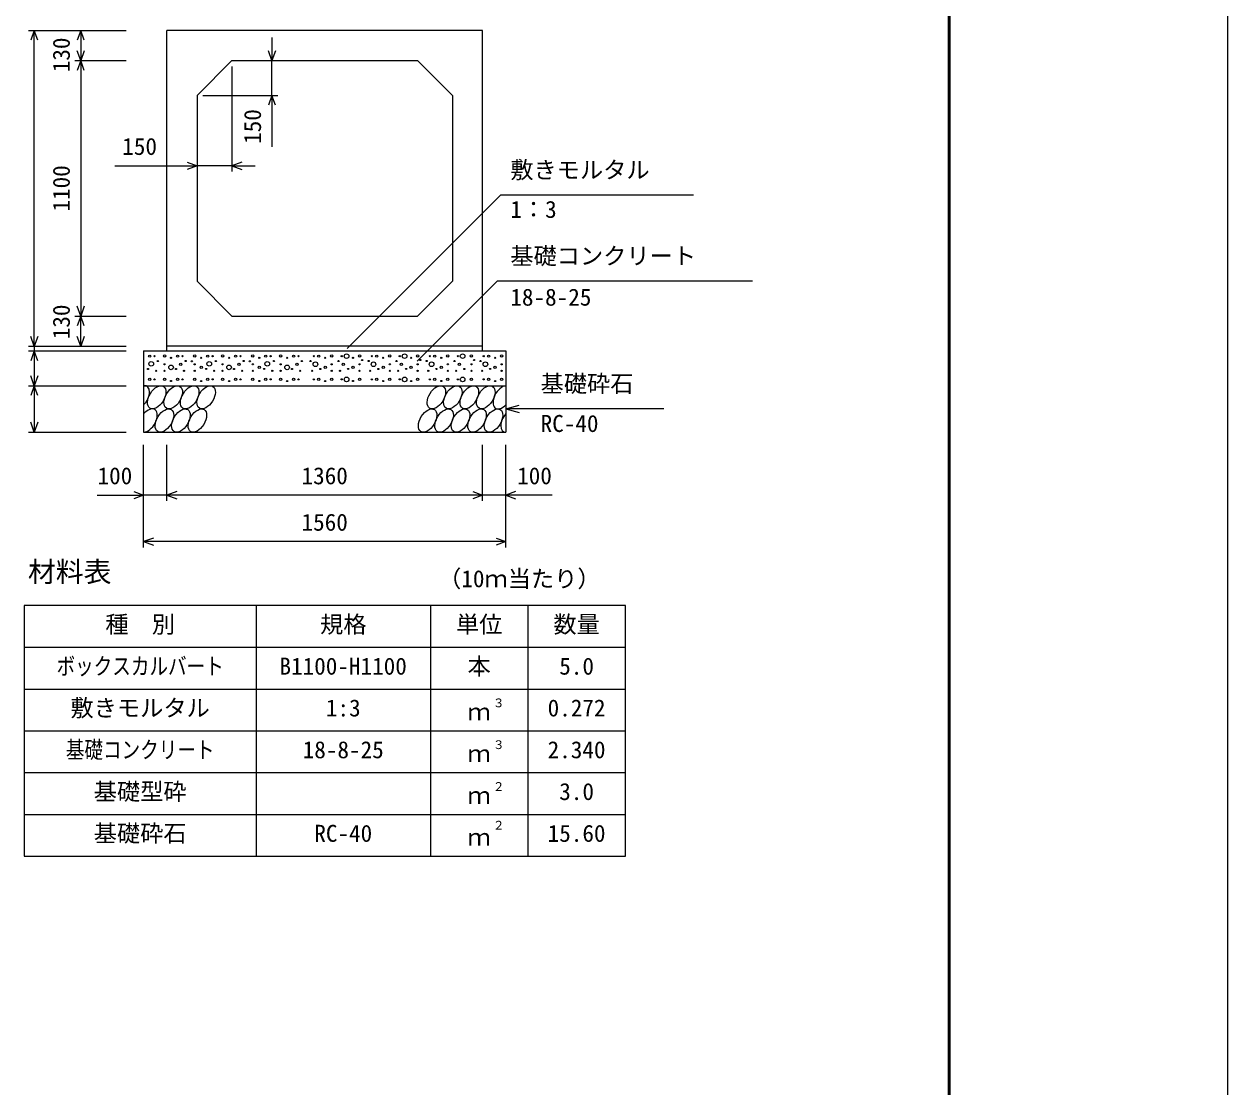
# Model space of a CAD drawing. Units: millimetres, scale not verified. Extents: x -25170 to 75630, y 0 to 35640.
# Drawn here: x 70445 to 75630, y 22342 to 26919 of the extents above; entities that cross this region are included whole.
import ezdxf
from ezdxf.enums import TextEntityAlignment as Align

# ---------------------------------------------------------------- set-up
doc = ezdxf.new("R2010")
doc.units = ezdxf.units.MM
doc.header["$LTSCALE"] = 60
for name, color, linetype, lineweight in [('Defpoints_3', 5, 'Continuous', 25), ('DIM', 7, 'Continuous', 25), ('HATCH', 6, 'Continuous', 25), ('HYO', 3, 'Continuous', 25), ('HYO2', 4, 'Continuous', 25), ('OUTLINE', 3, 'Continuous', 25), ('TXT', 7, 'Continuous', 25), ('WAKU', 3, 'Continuous', 50)]:
    doc.layers.add(name, color=color, linetype=linetype, lineweight=lineweight)
doc.styles.add('ＭＳ ゴシック', font='')
doc.styles.get('ＭＳ ゴシック').set_extended_font_data('MS Gothic')

msp = doc.modelspace()

# ---------------------------------------------------------------- linework, layer by layer
at = {"layer": 'Defpoints_3'}
msp.add_line((75630, 0), (75630, 35640), dxfattribs=at)
at = {"layer": 'DIM'}
for p, q in [((70463.88, 26891.89), (70884.98, 26891.89)), ((70488.88, 26891.89), (70473.49, 26849.6)), ((70488.88, 25531.89), (70488.88, 26891.89)), ((70504.27, 26849.6), (70488.88, 26891.89)), ((70688.88, 26891.89), (70673.49, 26849.6)), ((70688.88, 26891.89), (70688.88, 26761.89)), ((70704.27, 26849.6), (70688.88, 26891.89)), ((71512.46, 26861.89), (71512.46, 26761.89)), ((70663.88, 26761.89), (70884.98, 26761.89)), ((70688.88, 26761.89), (70673.49, 26804.17)), ((70688.88, 26761.89), (70673.49, 26719.6)), ((70704.27, 26804.17), (70688.88, 26761.89)), ((70688.88, 26761.89), (70688.88, 25661.89)), ((70704.27, 26719.6), (70688.88, 26761.89)), ((71512.46, 26761.89), (71497.07, 26804.17)), ((71527.85, 26804.17), (71512.46, 26761.89)), ((71512.46, 26611.89), (71512.46, 26761.89)), ((71339.98, 26736.89), (71339.98, 26283.87)), ((71214.98, 26611.89), (71537.46, 26611.89)), ((71512.46, 26611.89), (71497.07, 26569.6)), ((71527.85, 26569.6), (71512.46, 26611.89)), ((71512.46, 26611.89), (71512.46, 26391.01)), ((70835.88, 26308.87), (71189.98, 26308.87)), ((71147.7, 26324.26), (71189.98, 26308.87)), ((71189.98, 26308.87), (71147.7, 26293.48)), ((71339.98, 26308.87), (71189.98, 26308.87)), ((71382.27, 26324.26), (71339.98, 26308.87)), ((71339.98, 26308.87), (71439.98, 26308.87)), ((71339.98, 26308.87), (71382.27, 26293.48)), ((71836.2, 25522.55), (72496.48, 26182.83)), ((73328.89, 26182.83), (72496.48, 26182.83)), ((72138.01, 25468.16), (72482.07, 25812.22)), ((73581.62, 25812.22), (72482.07, 25812.22)), ((70688.88, 25661.89), (70673.49, 25704.17)), ((70704.27, 25704.17), (70688.88, 25661.89)), ((70663.88, 25661.89), (70884.98, 25661.89)), ((70688.88, 25661.89), (70673.49, 25619.6)), ((70688.88, 25531.89), (70688.88, 25661.89)), ((70704.27, 25619.6), (70688.88, 25661.89)), ((70488.88, 25531.89), (70473.49, 25574.17)), ((70504.27, 25574.17), (70488.88, 25531.89)), ((70688.88, 25531.89), (70673.49, 25574.17)), ((70704.27, 25574.17), (70688.88, 25531.89)), ((70463.88, 25531.89), (70884.98, 25531.89)), ((70463.88, 25511.89), (70884.98, 25511.89)), ((70488.88, 25511.89), (70473.49, 25469.6)), ((70488.88, 25531.89), (70488.88, 25511.89)), ((70488.88, 25511.89), (70488.88, 25361.89)), ((70504.27, 25469.6), (70488.88, 25511.89)), ((70463.88, 25361.89), (70884.98, 25361.89)), ((70488.88, 25361.89), (70473.49, 25404.17)), ((70488.88, 25361.89), (70473.49, 25319.6)), ((70504.27, 25404.17), (70488.88, 25361.89)), ((70488.88, 25361.89), (70488.88, 25161.89)), ((70504.27, 25319.6), (70488.88, 25361.89)), ((72519.98, 25261.89), (72577.94, 25277.42)), ((73199.79, 25261.89), (72519.98, 25261.89)), ((72519.98, 25261.89), (72577.94, 25246.36)), ((70488.88, 25161.89), (70473.49, 25204.17)), ((70504.27, 25204.17), (70488.88, 25161.89)), ((70463.88, 25161.89), (70884.98, 25161.89)), ((70959.98, 24665.28), (70959.98, 25106.89)), ((71059.98, 24865.28), (71059.98, 25106.89)), ((72419.98, 24865.28), (72419.98, 25106.89)), ((72419.98, 24865.28), (72419.98, 25106.89)), ((72519.98, 24665.28), (72519.98, 25106.89)), ((70760.44, 24890.28), (70959.98, 24890.28)), ((70917.7, 24905.67), (70959.98, 24890.28)), ((70959.98, 24890.28), (70917.7, 24874.88)), ((71059.98, 24890.28), (70959.98, 24890.28)), ((71102.27, 24905.67), (71059.98, 24890.28)), ((72419.98, 24890.28), (71059.98, 24890.28)), ((71059.98, 24890.28), (71102.27, 24874.88)), ((72377.7, 24905.67), (72419.98, 24890.28)), ((72419.98, 24890.28), (72377.7, 24874.88)), ((72519.98, 24890.28), (72419.98, 24890.28)), ((72562.27, 24905.67), (72519.98, 24890.28)), ((72719.53, 24890.28), (72519.98, 24890.28)), ((72519.98, 24890.28), (72562.27, 24874.88)), ((71002.27, 24705.67), (70959.98, 24690.28)), ((72519.98, 24690.28), (70959.98, 24690.28)), ((70959.98, 24690.28), (71002.27, 24674.88)), ((72477.7, 24705.67), (72519.98, 24690.28)), ((72519.98, 24690.28), (72477.7, 24674.88))]:
    msp.add_line(p, q, dxfattribs=at)
at = {"layer": 'HATCH'}
for centre, radius in [((70986.02, 25489.07), 5), ((70992.56, 25456.05), 10), ((71007.05, 25489.07), 2.5), ((71021.07, 25468.05), 2.5), ((71049.95, 25489.94), 5), ((71077.99, 25482.06), 2.5), ((71106.02, 25489.07), 5), ((71120.04, 25454.05), 5), ((71127.05, 25489.07), 2.5), ((71141.07, 25468.05), 2.5), ((71167.53, 25467.15), 2.5), ((71179.95, 25489.94), 5), ((71207.99, 25482.06), 2.5), ((71236.02, 25489.07), 5), ((71242.56, 25456.05), 10), ((71257.05, 25489.07), 2.5), ((71271.07, 25468.05), 2.5), ((71299.95, 25489.94), 5), ((71327.99, 25482.06), 2.5), ((71356.02, 25489.07), 5), ((71370.04, 25454.05), 5), ((71377.05, 25489.07), 2.5), ((71391.07, 25468.05), 2.5), ((71417.53, 25467.15), 2.5), ((71429.95, 25489.94), 5), ((71457.99, 25482.06), 2.5), ((71486.02, 25489.07), 5), ((71492.56, 25456.05), 10), ((71507.05, 25489.07), 2.5), ((71521.07, 25468.05), 2.5), ((71549.95, 25489.94), 5), ((71577.99, 25482.06), 2.5), ((71606.02, 25489.07), 5), ((71620.04, 25454.05), 5), ((71627.05, 25489.07), 2.5), ((71641.07, 25468.05), 2.5), ((71678.89, 25468.05), 2.5), ((71699.92, 25454.05), 10), ((71692.91, 25489.07), 2.5), ((71713.94, 25489.07), 5), ((71741.98, 25482.06), 2.5), ((71770.01, 25489.94), 5), ((71798.89, 25468.05), 2.5), ((71812.91, 25489.07), 2.5), ((71819.92, 25454.05), 5), ((71833.94, 25489.07), 10), ((71861.98, 25482.06), 2.5), ((71890.01, 25489.94), 5), ((71901.35, 25472.37), 2.5), ((71928.89, 25468.05), 2.5), ((71949.92, 25454.05), 10), ((71942.91, 25489.07), 2.5), ((71963.94, 25489.07), 5), ((71991.98, 25482.06), 2.5), ((72020.01, 25489.94), 5), ((72048.89, 25468.05), 2.5), ((72062.91, 25489.07), 2.5), ((72069.92, 25454.05), 5), ((72083.94, 25489.07), 10), ((72111.98, 25482.06), 2.5), ((72140.01, 25489.94), 5), ((72151.35, 25472.37), 2.5), ((72178.89, 25468.05), 2.5), ((72199.92, 25454.05), 10), ((72192.91, 25489.07), 2.5), ((72213.94, 25489.07), 5), ((72241.98, 25482.06), 2.5), ((72270.01, 25489.94), 5), ((72298.89, 25468.05), 2.5), ((72312.91, 25489.07), 2.5), ((72319.92, 25454.05), 5), ((72333.94, 25489.07), 10), ((72371.84, 25489.94), 5), ((72383.18, 25472.37), 2.5), ((72410.71, 25468.05), 2.5), ((72431.74, 25454.05), 10), ((72424.73, 25489.07), 2.5), ((72445.76, 25489.07), 5), ((72473.8, 25482.06), 2.5), ((72501.84, 25489.94), 5), ((70979.01, 25433.91), 2.5), ((71014.06, 25426.04), 2.5), ((71049.95, 25454.05), 2.5), ((71049.95, 25426.04), 2.5), ((71077.99, 25440.92), 10), ((71099.01, 25433.91), 2.5), ((71134.06, 25426.04), 2.5), ((71179.95, 25454.05), 2.5), ((71179.95, 25426.04), 2.5), ((71207.99, 25440.92), 5), ((71229.01, 25433.91), 2.5), ((71264.06, 25426.04), 2.5), ((71299.95, 25454.05), 2.5), ((71299.95, 25426.04), 2.5), ((71327.99, 25440.92), 10), ((71349.01, 25433.91), 2.5), ((71384.06, 25426.04), 2.5), ((71429.95, 25454.05), 2.5), ((71429.95, 25426.04), 2.5), ((71457.99, 25440.92), 5), ((71479.01, 25433.91), 2.5), ((71514.06, 25426.04), 2.5), ((71549.95, 25454.05), 2.5), ((71549.95, 25426.04), 2.5), ((71577.99, 25440.92), 10), ((71599.01, 25433.91), 2.5), ((71634.06, 25426.04), 2.5), ((71685.9, 25426.04), 2.5), ((71720.95, 25433.91), 2.5), ((71741.98, 25440.92), 5), ((71770.01, 25454.05), 2.5), ((71770.01, 25426.04), 2.5), ((71805.9, 25426.04), 2.5), ((71840.95, 25433.91), 2.5), ((71861.98, 25440.92), 5), ((71890.01, 25454.05), 2.5), ((71890.01, 25426.04), 2.5), ((71935.9, 25426.04), 2.5), ((71970.95, 25433.91), 2.5), ((71991.98, 25440.92), 5), ((72020.01, 25454.05), 2.5), ((72020.01, 25426.04), 2.5), ((72055.9, 25426.04), 2.5), ((72090.95, 25433.91), 2.5), ((72111.98, 25440.92), 5), ((72140.01, 25454.05), 2.5), ((72140.01, 25426.04), 2.5), ((72185.9, 25426.04), 2.5), ((72220.95, 25433.91), 2.5), ((72241.98, 25440.92), 5), ((72270.01, 25454.05), 2.5), ((72270.01, 25426.04), 2.5), ((72305.9, 25426.04), 2.5), ((72340.95, 25433.91), 2.5), ((72371.84, 25454.05), 2.5), ((72371.84, 25426.04), 2.5), ((72417.72, 25426.04), 2.5), ((72452.77, 25433.91), 2.5), ((72473.8, 25440.92), 5), ((72501.84, 25454.05), 2.5), ((72501.84, 25426.04), 2.5), ((70986.02, 25389.07), 5), ((71007.05, 25389.07), 2.5), ((71049.95, 25389.94), 5), ((71077.99, 25382.06), 2.5), ((71106.02, 25389.07), 5), ((71127.05, 25389.07), 2.5), ((71179.95, 25389.94), 5), ((71207.99, 25382.06), 2.5), ((71236.02, 25389.07), 5), ((71257.05, 25389.07), 2.5), ((71299.95, 25389.94), 5), ((71327.99, 25382.06), 2.5), ((71356.02, 25389.07), 5), ((71377.05, 25389.07), 2.5), ((71429.95, 25389.94), 5), ((71457.99, 25382.06), 2.5), ((71486.02, 25389.07), 5), ((71507.05, 25389.07), 2.5), ((71549.95, 25389.94), 5), ((71577.99, 25382.06), 2.5), ((71606.02, 25389.07), 5), ((71627.05, 25389.07), 2.5), ((71692.91, 25389.07), 2.5), ((71713.94, 25389.07), 5), ((71741.98, 25382.06), 2.5), ((71770.01, 25389.94), 5), ((71812.91, 25389.07), 2.5), ((71833.94, 25389.07), 10), ((71861.98, 25382.06), 2.5), ((71890.01, 25389.94), 5), ((71942.91, 25389.07), 2.5), ((71963.94, 25389.07), 5), ((71991.98, 25382.06), 2.5), ((72020.01, 25389.94), 5), ((72062.91, 25389.07), 2.5), ((72083.94, 25389.07), 10), ((72111.98, 25382.06), 2.5), ((72140.01, 25389.94), 5), ((72192.91, 25389.07), 2.5), ((72213.94, 25389.07), 5), ((72241.98, 25382.06), 2.5), ((72270.01, 25389.94), 5), ((72312.91, 25389.07), 2.5), ((72333.94, 25389.07), 10), ((72371.84, 25389.94), 5), ((72424.73, 25389.07), 2.5), ((72445.76, 25389.07), 5), ((72473.8, 25382.06), 2.5), ((72501.84, 25389.94), 5)]:
    msp.add_circle(centre, radius, dxfattribs=at)
for centre, start_param, end_param in [((70945.33, 25311.88), 4.3355439, 6.7245934), ((72504.54, 25311.88), 0.4199491, 4.357003), ((70978.58, 25211.89), 3.4740877, 7.5860497), ((72537.79, 25211.89), 1.2805297, 3.4964223)]:
    msp.add_ellipse(centre, major_axis=(29.09, 47.08), ratio=0.5792, start_param=start_param, end_param=end_param, dxfattribs=at)
for centre in [(71016.29, 25311.88), (71087.24, 25311.88), (71158.2, 25311.88), (71229.15, 25311.88), (72220.71, 25311.88), (72291.67, 25311.88), (72362.63, 25311.88), (72433.58, 25311.88), (71049.53, 25211.89), (71120.49, 25211.89), (71191.45, 25211.89), (72183.01, 25211.89), (72253.96, 25211.89), (72324.92, 25211.89), (72395.87, 25211.89), (72466.83, 25211.89)]:
    msp.add_ellipse(centre, major_axis=(29.09, 47.08), ratio=0.5792, dxfattribs=at)
at = {"layer": 'HYO'}
for p, q in [((73034.98, 24415.28), (70444.98, 24415.28)), ((70444.98, 24415.28), (70444.98, 23335.28)), ((71444.98, 24415.28), (71444.98, 23335.28)), ((72194.98, 24415.28), (72194.98, 23335.28)), ((72614.98, 24415.28), (72614.98, 23335.28)), ((73034.98, 23335.28), (73034.98, 24415.28)), ((70444.98, 24235.28), (73034.98, 24235.28)), ((70444.98, 23335.28), (73034.98, 23335.28))]:
    msp.add_line(p, q, dxfattribs=at)
at = {"layer": 'HYO2'}
for p, q in [((70444.98, 24055.28), (73034.98, 24055.28)), ((70444.98, 23875.28), (73034.98, 23875.28)), ((70444.98, 23695.28), (73034.98, 23695.28)), ((70444.98, 23515.28), (73034.98, 23515.28))]:
    msp.add_line(p, q, dxfattribs=at)
at = {"layer": 'OUTLINE'}
for p, q in [((71059.98, 25511.89), (71059.98, 26891.89)), ((72419.98, 26891.89), (71059.98, 26891.89)), ((72419.98, 25511.89), (72419.98, 26891.89)), ((71339.98, 26761.89), (71189.98, 26611.89)), ((71339.98, 26761.89), (72139.98, 26761.89)), ((72289.98, 26611.89), (72139.98, 26761.89)), ((71189.98, 26611.89), (71189.98, 25811.89)), ((72289.98, 26611.89), (72289.98, 25811.89)), ((71339.98, 25661.89), (71189.98, 25811.89)), ((72139.98, 25661.89), (72289.98, 25811.89)), ((71339.98, 25661.89), (72139.98, 25661.89)), ((70959.98, 25511.89), (70959.98, 25161.89)), ((70959.98, 25511.89), (72519.98, 25511.89)), ((72419.98, 25531.89), (71059.98, 25531.89)), ((72519.98, 25511.89), (72519.98, 25161.89)), ((70959.98, 25361.89), (72519.98, 25361.89)), ((70959.98, 25161.89), (72519.98, 25161.89))]:
    msp.add_line(p, q, dxfattribs=at)
at = {"layer": 'WAKU'}
msp.add_line((74430, 1200), (74430, 34440), dxfattribs=at)

# ---------------------------------------------------------------- texts
at = {"layer": 'DIM', "style": 'ＭＳ ゴシック'}
for s, p in [('130', (70663.88, 26711.89)), ('150', (71487.46, 26403.39)), ('1100', (70663.88, 26111.89)), ('130', (70663.88, 25561.89))]:
    msp.add_text(s, height=73.31, rotation=90, dxfattribs=at).set_placement(p, align=Align.BOTTOM_LEFT)
for s, p in [('150', (70867.84, 26333.87)), ('敷きモルタル', (72539.33, 26232.83)), ('1：3', (72539.33, 26062.72)), ('基礎コンクリート', (72539.33, 25862.22)), ('18-8-25', (72539.33, 25684.59)), ('基礎砕石', (72669.72, 25311.89)), ('RC-40', (72669.72, 25140.51)), ('100', (70761.34, 24915.28)), ('1360', (71639.98, 24915.28)), ('100', (72568.62, 24915.28)), ('1560', (71639.98, 24715.28))]:
    msp.add_text(s, height=73.31, dxfattribs=at).set_placement(p, align=Align.BOTTOM_LEFT)
at = {"layer": 'TXT', "style": 'ＭＳ ゴシック'}
for s, height, p in [('材料表', 87.98, (70461.65, 24490.28)), ('（10ｍ当たり）', 73.31, (72228.31, 24471.94)), ('種\u3000別', 73.31, (70794.98, 24275.28)), ('規格', 73.31, (71719.98, 24275.28)), ('単位', 73.31, (72304.98, 24275.28)), ('数量', 73.31, (72724.98, 24275.28)), ('B1100-H1100', 73.31, (71544.98, 24095.28)), ('本', 73.31, (72354.98, 24095.28)), ('5.0', 73.31, (72749.98, 24095.28)), ('敷きモルタル', 73.31, (70644.98, 23915.28)), ('1:3', 73.31, (71744.98, 23915.28)), ('３', 36.66, (72464.22, 23965.89)), ('0.272', 73.31, (72699.98, 23915.28)), ('ｍ', 73.31, (72354.98, 23898.61)), ('18-8-25', 73.31, (71644.98, 23735.28)), ('３', 36.66, (72464.22, 23785.89)), ('2.340', 73.31, (72699.98, 23735.28)), ('ｍ', 73.31, (72354.98, 23718.61)), ('基礎型砕', 73.31, (70744.98, 23555.28)), ('２', 36.66, (72464.22, 23605.89)), ('3.0', 73.31, (72749.98, 23555.28)), ('ｍ', 73.31, (72354.98, 23538.61)), ('基礎砕石', 73.31, (70744.98, 23375.28)), ('RC-40', 73.31, (71694.98, 23375.28)), ('ｍ', 73.31, (72354.98, 23358.61)), ('２', 36.66, (72464.22, 23439.22)), ('15.60', 73.31, (72699.98, 23375.28))]:
    msp.add_text(s, height=height, dxfattribs=at).set_placement(p, align=Align.BOTTOM_LEFT)
at = {"layer": 'TXT', "style": 'ＭＳ ゴシック', "width": 0.8}
for s, p in [('ボックスカルバート', (70584.98, 24095.28)), ('基礎コンクリート', (70624.98, 23735.28))]:
    msp.add_text(s, height=73.31, dxfattribs=at).set_placement(p, align=Align.BOTTOM_LEFT)

doc.saveas('drawing.dxf')
